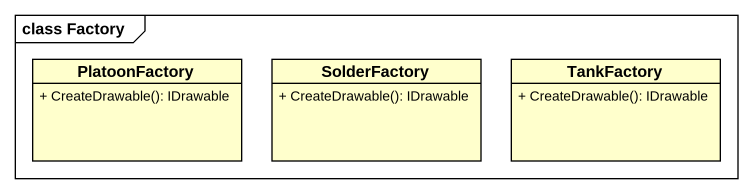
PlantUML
@startuml
mainframe class Factory
hide circle
hide empty members
skinparam classAttributeIconSize 0
class PlatoonFactory {
  + CreateDrawable(): IDrawable
}
class SolderFactory {
  + CreateDrawable(): IDrawable
}
class TankFactory {
  + CreateDrawable(): IDrawable
}
@enduml
